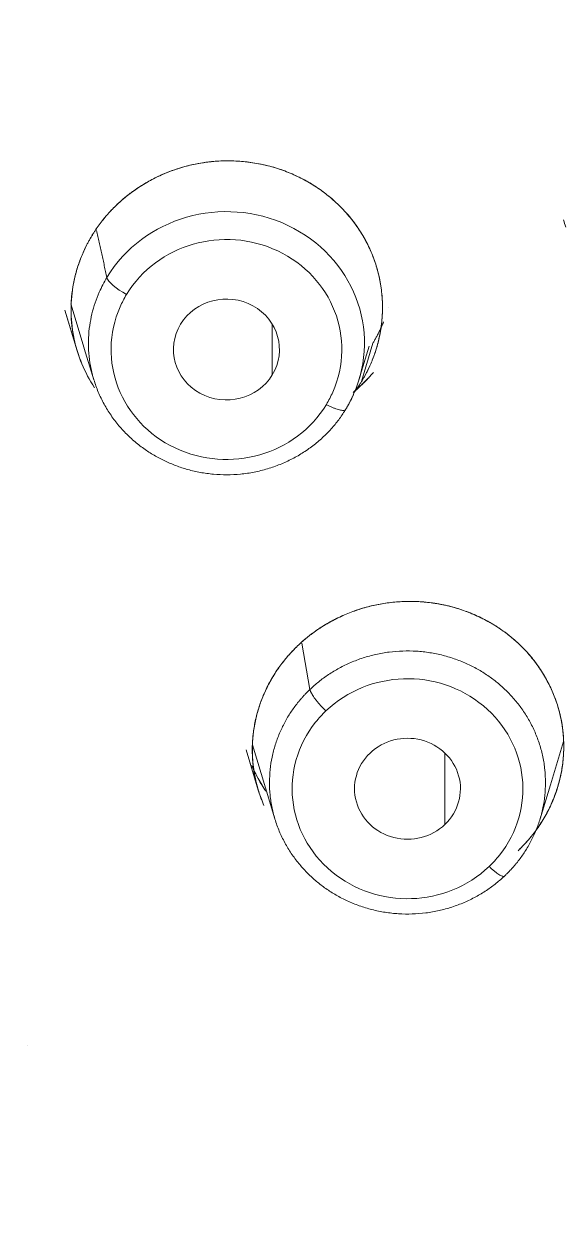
# Model space of a CAD drawing. Extents: x 6453 to 7582, y 0 to 827.
# Drawn here: x 6966.2 to 6973.33, y 476.35 to 492.23 of the extents above; entities that cross this region are included whole.
import ezdxf

# ---------------------------------------------------------------- set-up
doc = ezdxf.new("R2010")
doc.units = 0
doc.header["$LTSCALE"] = 30
doc.header["$MEASUREMENT"] = 0
doc.linetypes.add('HIDDEN2', pattern=[4.7625, 3.175, -1.5875])
doc.layers.add('1', color=7, linetype='CONTINUOUS')
doc.layers.add('2', color=1, linetype='HIDDEN2')

msp = doc.modelspace()

# ---------------------------------------------------------------- linework, layer by layer
at = {"layer": '1', "color": 7, "linetype": 'Continuous', "lineweight": 18}
for p, q in [((6966.816, 488.524), (6966.993, 487.938)), ((6971.017, 488.476), (6971.018, 488.478)), ((6966.736, 488.442), (6966.898, 487.909)), ((6966.736, 488.442), (6966.899, 487.904)), ((6970.659, 487.5), (6970.806, 488.004)), ((6970.659, 487.5), (6970.806, 488.004)), ((6970.806, 488.004), (6970.659, 487.5)), ((6970.806, 488.004), (6970.659, 487.5)), ((6966.993, 487.937), (6967.119, 487.522)), ((6970.624, 487.522), (6970.758, 487.965)), ((6969.131, 482.63), (6969.297, 482.083)), ((6969.131, 482.63), (6969.292, 482.097)), ((6969.215, 482.696), (6969.388, 482.126)), ((6973.155, 482.167), (6973.328, 482.737)), ((6969.388, 482.126), (6969.513, 481.714)), ((6973.018, 481.714), (6973.155, 482.167)), ((6966.238, 478.718), (6966.238, 478.718))]:
    msp.add_line(p, q, dxfattribs=at)
at = {"layer": '1', "color": 7, "linetype": 'Continuous', "lineweight": 13}
for p, q in [((6969.478, 488.256), (6969.478, 487.588)), ((6969.87, 484.041), (6969.976, 483.427)), ((6971.76, 482.586), (6971.76, 481.642))]:
    msp.add_line(p, q, dxfattribs=at)
at = {"layer": '1', "color": 7, "linetype": 'Continuous', "lineweight": 18}
for centre, major_axis, start_param, end_param in [((6959.952, 496.519), (-59.628, 0), 1.612136, 3.141593), ((6959.952, 496.519), (-59.628, 0), 1.612136, 3.132683), ((6968.872, 488.005), (-1.824, 0), 2.743005, 5.759587), ((6968.872, 487.922), (0.7, 0), 5.759587, 8.901179), ((6968.872, 487.922), (-0.7, 0), 5.759587, 8.901179), ((6971.265, 482.114), (-0.7, 0), 2.356194, 5.497787), ((6971.265, 482.114), (-0.7, 0), 5.497787, 8.63938)]:
    msp.add_ellipse(centre, major_axis=major_axis, ratio=0.953717, start_param=start_param, end_param=end_param, dxfattribs=at)
at = {"layer": '1', "color": 7, "linetype": 'Continuous', "lineweight": 13}
for centre, major_axis, ratio, start_param, end_param in [((6968.872, 487.922), (1.525, 0), 0.953717, 5.884598, 8.901179), ((6968.872, 488.005), (1.824, 0), 0.953717, 2.617994, 2.743005), ((6967.551, 488.74), (0.257, -0.155), 0.260419, 3.385222, 4.868751), ((6968.872, 487.922), (1.525, 0), 0.953717, 2.617994, 2.743005), ((6968.872, 487.922), (1.525, 0), 0.953717, 2.743005, 5.759587), ((6968.872, 487.922), (1.525, 0), 0.953717, 5.759587, 5.884598), ((6971.265, 482.114), (-1.525, 0), 0.953717, 2.49232, 5.497787), ((6971.265, 482.114), (-1.525, 0), 0.953717, 5.497787, 5.633913), ((6971.265, 482.114), (-1.525, 0), 0.953717, 5.633913, 8.63938), ((6971.265, 482.114), (-1.525, 0), 0.953717, 2.356194, 2.49232)]:
    msp.add_ellipse(centre, major_axis=major_axis, ratio=ratio, start_param=start_param, end_param=end_param, dxfattribs=at)
at = {"layer": '1', "color": 7, "linetype": 'Continuous', "lineweight": 18}
for points, knots in [([(6962.419, 439.668), (6962.999, 439.691), (6964.676, 439.78), (6967.443, 440.04), (6970.703, 440.52), (6973.93, 441.172), (6977.115, 441.992), (6980.248, 442.979), (6983.318, 444.129), (6986.318, 445.439), (6989.237, 446.905), (6992.067, 448.523), (6994.799, 450.287), (6997.425, 452.192), (6999.937, 454.232), (7002.327, 456.402), (7004.588, 458.694), (7006.713, 461.101), (7008.695, 463.617), (7010.529, 466.233), (7012.208, 468.942), (7013.729, 471.735), (7015.085, 474.604), (7016.274, 477.54), (7017.291, 480.534), (7018.133, 483.576), (7018.799, 486.659), (7019.284, 489.772), (7019.59, 492.905), (7019.713, 496.05), (7019.655, 499.196), (7019.414, 502.335), (7018.993, 505.456), (7018.391, 508.55), (7017.612, 511.608), (7016.657, 514.62), (7015.53, 517.578), (7014.233, 520.471), (7012.77, 523.292), (7011.147, 526.031), (7009.368, 528.681), (7007.439, 531.234), (7005.364, 533.681), (7003.152, 536.015), (7000.807, 538.229), (6998.339, 540.316), (6995.753, 542.27), (6993.058, 544.085), (6990.263, 545.755), (6987.375, 547.276), (6984.403, 548.643), (6981.357, 549.85), (6978.245, 550.896), (6975.078, 551.776), (6971.865, 552.489), (6968.616, 553.031), (6965.34, 553.401), (6962.047, 553.598), (6958.749, 553.622), (6955.453, 553.471), (6952.172, 553.148), (6948.914, 552.652), (6945.69, 551.986), (6942.51, 551.151), (6939.382, 550.149), (6936.317, 548.985), (6933.324, 547.661), (6930.413, 546.181), (6927.591, 544.551), (6924.868, 542.774), (6922.252, 540.857), (6919.75, 538.805), (6917.371, 536.624), (6915.122, 534.322), (6913.01, 531.904), (6911.04, 529.379), (6909.22, 526.755), (6907.554, 524.038), (6906.048, 521.238), (6904.706, 518.363), (6903.532, 515.422), (6902.531, 512.423), (6901.704, 509.377), (6901.055, 506.291), (6900.585, 503.176), (6900.295, 500.041), (6900.188, 496.896), (6900.263, 493.75), (6900.519, 490.612), (6900.956, 487.493), (6901.573, 484.402), (6902.368, 481.348), (6903.339, 478.34), (6904.481, 475.388), (6905.793, 472.5), (6907.27, 469.686), (6908.907, 466.954), (6910.699, 464.313), (6912.642, 461.769), (6914.729, 459.332), (6916.953, 457.008), (6919.309, 454.805), (6921.788, 452.73), (6924.384, 450.788), (6927.088, 448.985), (6929.892, 447.328), (6932.788, 445.82), (6935.766, 444.468), (6938.818, 443.274), (6941.935, 442.243), (6945.107, 441.377), (6948.323, 440.68), (6951.575, 440.153), (6954.634, 439.822), (6956.606, 439.702), (6957.484, 439.668)], [0, 0, 0, 0, 0.004702, 0.013606, 0.022511, 0.031416, 0.040321, 0.049226, 0.058131, 0.067035, 0.07594, 0.084844, 0.093748, 0.102652, 0.111556, 0.120459, 0.129362, 0.138265, 0.147168, 0.15607, 0.164972, 0.173874, 0.182775, 0.191676, 0.200577, 0.209478, 0.218378, 0.227279, 0.236179, 0.245079, 0.253978, 0.262878, 0.271778, 0.280678, 0.289578, 0.298478, 0.307379, 0.316279, 0.32518, 0.334081, 0.342982, 0.351884, 0.360785, 0.369687, 0.37859, 0.387493, 0.396396, 0.405299, 0.414202, 0.423106, 0.43201, 0.440914, 0.449818, 0.458723, 0.467628, 0.476532, 0.485437, 0.494342, 0.503247, 0.512152, 0.521057, 0.529962, 0.538867, 0.547772, 0.556677, 0.565582, 0.574486, 0.583391, 0.592295, 0.601199, 0.610103, 0.619007, 0.62791, 0.636813, 0.645716, 0.654619, 0.663521, 0.672423, 0.681325, 0.690226, 0.699127, 0.708028, 0.716929, 0.725829, 0.734729, 0.743629, 0.752529, 0.761429, 0.770329, 0.779229, 0.788129, 0.797029, 0.805929, 0.814829, 0.82373, 0.832631, 0.841532, 0.850433, 0.859334, 0.868236, 0.877138, 0.886041, 0.894944, 0.903847, 0.91275, 0.921653, 0.930557, 0.939461, 0.948365, 0.95727, 0.966174, 0.975079, 0.983983, 0.992888, 1, 1, 1, 1]), ([(6995.778, 451.033), (6996.33, 451.416), (6997.748, 452.443), (6999.935, 454.234), (7002.327, 456.401), (7004.588, 458.694), (7006.713, 461.101), (7008.695, 463.617), (7010.529, 466.233), (7012.208, 468.942), (7013.729, 471.735), (7015.085, 474.604), (7016.274, 477.54), (7017.291, 480.534), (7018.133, 483.576), (7018.799, 486.659), (7019.284, 489.772), (7019.59, 492.905), (7019.713, 496.05), (7019.655, 499.196), (7019.414, 502.335), (7018.993, 505.456), (7018.391, 508.55), (7017.612, 511.608), (7016.657, 514.62), (7015.53, 517.578), (7014.233, 520.471), (7012.77, 523.292), (7011.147, 526.031), (7009.368, 528.681), (7007.439, 531.234), (7005.364, 533.681), (7003.152, 536.015), (7000.807, 538.229), (6998.339, 540.316), (6995.753, 542.27), (6993.058, 544.085), (6990.263, 545.755), (6987.375, 547.276), (6984.403, 548.643), (6981.357, 549.85), (6978.245, 550.896), (6975.078, 551.776), (6971.865, 552.489), (6968.616, 553.031), (6965.34, 553.401), (6962.047, 553.598), (6958.749, 553.622), (6955.453, 553.471), (6952.172, 553.148), (6948.914, 552.652), (6945.69, 551.986), (6942.51, 551.151), (6939.382, 550.149), (6936.317, 548.985), (6933.324, 547.661), (6930.413, 546.181), (6927.591, 544.551), (6924.868, 542.774), (6922.252, 540.857), (6919.75, 538.805), (6917.371, 536.624), (6915.122, 534.322), (6913.01, 531.904), (6911.04, 529.379), (6909.22, 526.755), (6907.554, 524.038), (6906.048, 521.238), (6904.706, 518.363), (6903.532, 515.422), (6902.531, 512.423), (6901.704, 509.377), (6901.055, 506.291), (6900.585, 503.176), (6900.295, 500.041), (6900.188, 496.896), (6900.263, 493.75), (6900.519, 490.612), (6900.956, 487.493), (6901.573, 484.402), (6902.368, 481.348), (6903.339, 478.34), (6904.481, 475.388), (6905.793, 472.5), (6907.27, 469.686), (6908.907, 466.954), (6910.699, 464.313), (6912.642, 461.769), (6914.729, 459.332), (6916.954, 457.009), (6919.307, 454.804), (6921.793, 452.736), (6923.685, 451.284), (6924.774, 450.56), (6924.962, 450.437)], [0, 0, 0, 0, 0.006833, 0.017845, 0.028856, 0.039868, 0.050878, 0.061889, 0.072899, 0.083908, 0.094918, 0.105926, 0.116935, 0.127943, 0.138951, 0.149959, 0.160966, 0.171973, 0.18298, 0.193987, 0.204994, 0.216001, 0.227008, 0.238016, 0.249023, 0.26003, 0.271038, 0.282046, 0.293055, 0.304063, 0.315072, 0.326082, 0.337091, 0.348102, 0.359112, 0.370123, 0.381134, 0.392146, 0.403157, 0.414169, 0.425182, 0.436194, 0.447207, 0.45822, 0.469233, 0.480246, 0.491259, 0.502272, 0.513286, 0.524299, 0.535313, 0.546326, 0.557339, 0.568352, 0.579365, 0.590378, 0.601391, 0.612403, 0.623416, 0.634428, 0.645439, 0.656451, 0.667462, 0.678472, 0.689483, 0.700493, 0.711502, 0.722512, 0.73352, 0.744529, 0.755537, 0.766545, 0.777553, 0.78856, 0.799567, 0.810574, 0.821581, 0.832588, 0.843595, 0.854602, 0.865609, 0.876617, 0.887624, 0.898632, 0.90964, 0.920649, 0.931657, 0.942666, 0.953676, 0.964686, 0.975696, 0.986706, 0.997717, 1, 1, 1, 1]), ([(6967.093, 489.426), (6967.097, 489.433), (6967.105, 489.445), (6967.117, 489.464), (6967.129, 489.483), (6967.141, 489.501), (6967.153, 489.519), (6967.166, 489.538), (6967.179, 489.556), (6967.192, 489.574), (6967.205, 489.591), (6967.219, 489.609), (6967.232, 489.627), (6967.246, 489.644), (6967.26, 489.661), (6967.275, 489.679), (6967.289, 489.696), (6967.319, 489.729), (6967.364, 489.779), (6967.428, 489.842), (6967.495, 489.902), (6967.587, 489.978), (6967.709, 490.067), (6967.866, 490.161), (6968.032, 490.242), (6968.207, 490.308), (6968.389, 490.36), (6968.578, 490.397), (6968.772, 490.417), (6968.97, 490.418), (6969.172, 490.401), (6969.373, 490.366), (6969.572, 490.311), (6969.764, 490.236), (6969.95, 490.142), (6970.124, 490.03), (6970.288, 489.9), (6970.42, 489.771), (6970.524, 489.649), (6970.606, 489.538), (6970.692, 489.403), (6970.775, 489.241), (6970.848, 489.052), (6970.899, 488.858), (6970.929, 488.66), (6970.938, 488.46), (6970.927, 488.293), (6970.908, 488.16), (6970.888, 488.061), (6970.863, 487.963), (6970.839, 487.886), (6970.818, 487.829), (6970.804, 487.791), (6970.788, 487.753), (6970.772, 487.716), (6970.755, 487.679), (6970.738, 487.643), (6970.719, 487.606), (6970.7, 487.57), (6970.68, 487.535), (6970.666, 487.511), (6970.659, 487.5)], [0, 0, 0, 0, 0.003549, 0.007093, 0.010634, 0.014173, 0.01771, 0.021246, 0.024782, 0.028318, 0.031856, 0.035397, 0.03894, 0.042488, 0.04604, 0.049598, 0.053162, 0.056734, 0.070929, 0.085072, 0.099212, 0.113397, 0.141771, 0.170264, 0.199007, 0.227982, 0.257309, 0.286871, 0.316998, 0.347663, 0.378923, 0.410799, 0.442625, 0.475082, 0.507361, 0.540353, 0.573256, 0.606596, 0.628454, 0.650529, 0.672922, 0.705746, 0.738671, 0.771192, 0.80384, 0.836409, 0.869101, 0.885482, 0.901827, 0.918162, 0.934512, 0.941079, 0.947639, 0.954191, 0.960739, 0.967283, 0.973824, 0.980365, 0.986907, 0.993452, 1, 1, 1, 1]), ([(6967.093, 489.426), (6967.097, 489.433), (6967.105, 489.445), (6967.117, 489.464), (6967.129, 489.483), (6967.141, 489.501), (6967.153, 489.519), (6967.166, 489.538), (6967.179, 489.556), (6967.192, 489.574), (6967.205, 489.591), (6967.219, 489.609), (6967.232, 489.627), (6967.246, 489.644), (6967.26, 489.661), (6967.275, 489.679), (6967.289, 489.696), (6967.319, 489.729), (6967.364, 489.779), (6967.428, 489.842), (6967.495, 489.902), (6967.587, 489.978), (6967.709, 490.067), (6967.866, 490.161), (6968.032, 490.242), (6968.207, 490.308), (6968.389, 490.36), (6968.578, 490.397), (6968.772, 490.417), (6968.97, 490.418), (6969.172, 490.401), (6969.373, 490.366), (6969.572, 490.311), (6969.764, 490.236), (6969.95, 490.142), (6970.124, 490.03), (6970.288, 489.9), (6970.42, 489.771), (6970.524, 489.649), (6970.606, 489.538), (6970.692, 489.403), (6970.775, 489.241), (6970.848, 489.052), (6970.899, 488.858), (6970.929, 488.66), (6970.938, 488.46), (6970.927, 488.293), (6970.908, 488.16), (6970.888, 488.061), (6970.863, 487.963), (6970.839, 487.886), (6970.818, 487.829), (6970.804, 487.791), (6970.788, 487.753), (6970.772, 487.716), (6970.755, 487.679), (6970.738, 487.643), (6970.719, 487.606), (6970.7, 487.57), (6970.68, 487.535), (6970.666, 487.511), (6970.659, 487.5)], [0, 0, 0, 0, 0.003549, 0.007093, 0.010634, 0.014173, 0.01771, 0.021246, 0.024782, 0.028318, 0.031856, 0.035397, 0.03894, 0.042488, 0.04604, 0.049598, 0.053162, 0.056734, 0.070929, 0.085072, 0.099212, 0.113397, 0.141771, 0.170264, 0.199007, 0.227982, 0.257309, 0.286871, 0.316998, 0.347663, 0.378923, 0.410799, 0.442625, 0.475082, 0.507361, 0.540353, 0.573256, 0.606596, 0.628454, 0.650529, 0.672922, 0.705746, 0.738671, 0.771192, 0.80384, 0.836409, 0.869101, 0.885482, 0.901827, 0.918162, 0.934512, 0.941079, 0.947639, 0.954191, 0.960739, 0.967283, 0.973824, 0.980365, 0.986907, 0.993452, 1, 1, 1, 1]), ([(6970.659, 487.5), (6970.662, 487.506), (6970.67, 487.518), (6970.68, 487.535), (6970.69, 487.553), (6970.7, 487.572), (6970.71, 487.59), (6970.72, 487.609), (6970.73, 487.627), (6970.739, 487.646), (6970.749, 487.665), (6970.758, 487.685), (6970.767, 487.704), (6970.775, 487.724), (6970.784, 487.743), (6970.792, 487.763), (6970.8, 487.783), (6970.808, 487.804), (6970.816, 487.824), (6970.824, 487.845), (6970.831, 487.865), (6970.838, 487.886), (6970.845, 487.907), (6970.852, 487.928), (6970.858, 487.95), (6970.864, 487.971), (6970.87, 487.993), (6970.876, 488.014), (6970.881, 488.036), (6970.887, 488.058), (6970.892, 488.081), (6970.896, 488.103), (6970.901, 488.125), (6970.905, 488.148), (6970.909, 488.171), (6970.913, 488.193), (6970.92, 488.243), (6970.929, 488.319), (6970.935, 488.422), (6970.935, 488.526), (6970.927, 488.667), (6970.903, 488.844), (6970.852, 489.038), (6970.785, 489.217), (6970.699, 489.393), (6970.583, 489.576), (6970.441, 489.751), (6970.295, 489.893), (6970.14, 490.018), (6970.003, 490.109), (6969.871, 490.182), (6969.735, 490.247), (6969.556, 490.316), (6969.333, 490.376), (6969.144, 490.404), (6968.99, 490.415), (6968.825, 490.419), (6968.597, 490.402), (6968.323, 490.347), (6968.102, 490.271), (6967.935, 490.195), (6967.826, 490.137), (6967.73, 490.078), (6967.653, 490.026), (6967.585, 489.976), (6967.527, 489.929), (6967.471, 489.881), (6967.425, 489.838), (6967.388, 489.801), (6967.358, 489.771), (6967.329, 489.74), (6967.3, 489.708), (6967.272, 489.676), (6967.245, 489.643), (6967.218, 489.608), (6967.192, 489.574), (6967.166, 489.538), (6967.141, 489.502), (6967.117, 489.464), (6967.101, 489.439), (6967.094, 489.426)], [0, 0, 0, 0, 0.003303, 0.006621, 0.009952, 0.013297, 0.016655, 0.020027, 0.023413, 0.026813, 0.030227, 0.033654, 0.037095, 0.04055, 0.044018, 0.047501, 0.050997, 0.054506, 0.05803, 0.061567, 0.065118, 0.068683, 0.072261, 0.075854, 0.07946, 0.083079, 0.086713, 0.09036, 0.094021, 0.097696, 0.101384, 0.105086, 0.108802, 0.112532, 0.116275, 0.120032, 0.123803, 0.140562, 0.157428, 0.174403, 0.191485, 0.226495, 0.261354, 0.289012, 0.319782, 0.356372, 0.393414, 0.428008, 0.453753, 0.487973, 0.505912, 0.524946, 0.558825, 0.595565, 0.632499, 0.647521, 0.667415, 0.708862, 0.753168, 0.796795, 0.817703, 0.838393, 0.854587, 0.870573, 0.882445, 0.89419, 0.905811, 0.917305, 0.923943, 0.930627, 0.937358, 0.944134, 0.950956, 0.957824, 0.964738, 0.971699, 0.978705, 0.985757, 0.992856, 1, 1, 1, 1]), ([(6970.659, 487.5), (6970.662, 487.506), (6970.67, 487.518), (6970.68, 487.535), (6970.69, 487.553), (6970.7, 487.572), (6970.71, 487.59), (6970.72, 487.609), (6970.73, 487.627), (6970.739, 487.646), (6970.749, 487.665), (6970.758, 487.685), (6970.767, 487.704), (6970.775, 487.724), (6970.784, 487.743), (6970.792, 487.763), (6970.8, 487.783), (6970.808, 487.804), (6970.816, 487.824), (6970.824, 487.845), (6970.831, 487.865), (6970.838, 487.886), (6970.845, 487.907), (6970.852, 487.928), (6970.858, 487.95), (6970.864, 487.971), (6970.87, 487.993), (6970.876, 488.014), (6970.881, 488.036), (6970.887, 488.058), (6970.892, 488.081), (6970.896, 488.103), (6970.901, 488.125), (6970.905, 488.148), (6970.909, 488.171), (6970.913, 488.193), (6970.92, 488.243), (6970.929, 488.319), (6970.935, 488.422), (6970.935, 488.526), (6970.927, 488.667), (6970.903, 488.844), (6970.852, 489.038), (6970.785, 489.217), (6970.699, 489.393), (6970.583, 489.576), (6970.441, 489.751), (6970.295, 489.893), (6970.14, 490.018), (6970.003, 490.109), (6969.871, 490.182), (6969.735, 490.247), (6969.556, 490.316), (6969.333, 490.376), (6969.144, 490.404), (6968.99, 490.415), (6968.825, 490.419), (6968.597, 490.402), (6968.323, 490.347), (6968.102, 490.271), (6967.935, 490.195), (6967.826, 490.137), (6967.73, 490.078), (6967.653, 490.026), (6967.585, 489.976), (6967.527, 489.929), (6967.471, 489.881), (6967.425, 489.838), (6967.388, 489.801), (6967.358, 489.771), (6967.329, 489.74), (6967.3, 489.708), (6967.272, 489.676), (6967.245, 489.643), (6967.218, 489.608), (6967.192, 489.574), (6967.166, 489.538), (6967.141, 489.502), (6967.117, 489.464), (6967.101, 489.439), (6967.094, 489.426)], [0, 0, 0, 0, 0.003303, 0.006621, 0.009952, 0.013297, 0.016655, 0.020027, 0.023413, 0.026813, 0.030227, 0.033654, 0.037095, 0.04055, 0.044018, 0.047501, 0.050997, 0.054506, 0.05803, 0.061567, 0.065118, 0.068683, 0.072261, 0.075854, 0.07946, 0.083079, 0.086713, 0.09036, 0.094021, 0.097696, 0.101384, 0.105086, 0.108802, 0.112532, 0.116275, 0.120032, 0.123803, 0.140562, 0.157428, 0.174403, 0.191485, 0.226495, 0.261354, 0.289012, 0.319782, 0.356372, 0.393414, 0.428008, 0.453753, 0.487973, 0.505912, 0.524946, 0.558825, 0.595565, 0.632499, 0.647521, 0.667415, 0.708862, 0.753168, 0.796795, 0.817703, 0.838393, 0.854587, 0.870573, 0.882445, 0.89419, 0.905811, 0.917305, 0.923943, 0.930627, 0.937358, 0.944134, 0.950956, 0.957824, 0.964738, 0.971699, 0.978705, 0.985757, 0.992856, 1, 1, 1, 1]), ([(6967.094, 489.426), (6967.09, 489.42), (6967.082, 489.407), (6967.071, 489.388), (6967.06, 489.368), (6967.049, 489.349), (6967.038, 489.329), (6967.028, 489.31), (6967.018, 489.29), (6967.008, 489.27), (6966.999, 489.25), (6966.99, 489.23), (6966.981, 489.21), (6966.972, 489.19), (6966.963, 489.17), (6966.955, 489.15), (6966.947, 489.13), (6966.939, 489.11), (6966.924, 489.068), (6966.902, 489.005), (6966.878, 488.919), (6966.858, 488.834), (6966.837, 488.722), (6966.82, 488.581), (6966.815, 488.409), (6966.827, 488.234), (6966.865, 488.006), (6966.952, 487.725), (6967.063, 487.517), (6967.129, 487.416)], [0, 0, 0, 0, 0.010482, 0.02094, 0.031374, 0.041783, 0.052168, 0.062529, 0.072865, 0.083177, 0.093465, 0.103729, 0.113968, 0.124183, 0.134374, 0.14454, 0.154683, 0.164801, 0.174894, 0.217681, 0.259624, 0.300723, 0.340979, 0.420605, 0.50192, 0.584924, 0.669621, 0.830922, 1, 1, 1, 1]), ([(6966.968, 487.716), (6966.966, 487.721), (6966.919, 487.832), (6966.865, 488.003), (6966.828, 488.23), (6966.816, 488.403), (6966.819, 488.577), (6966.837, 488.722), (6966.858, 488.837), (6966.879, 488.924), (6966.904, 489.01), (6966.928, 489.079), (6966.948, 489.133), (6966.964, 489.171), (6966.98, 489.209), (6966.997, 489.246), (6967.014, 489.283), (6967.033, 489.319), (6967.052, 489.355), (6967.072, 489.391), (6967.086, 489.415), (6967.093, 489.426)], [0, 0, 0, 0, 0.009088, 0.202776, 0.300639, 0.397727, 0.496196, 0.594046, 0.644209, 0.694214, 0.74423, 0.794427, 0.81742, 0.840334, 0.863186, 0.885994, 0.908776, 0.93155, 0.954333, 0.977144, 1, 1, 1, 1]), ([(6966.968, 487.716), (6966.966, 487.721), (6966.919, 487.832), (6966.865, 488.003), (6966.828, 488.23), (6966.816, 488.403), (6966.819, 488.577), (6966.837, 488.722), (6966.858, 488.837), (6966.879, 488.924), (6966.904, 489.01), (6966.928, 489.079), (6966.948, 489.133), (6966.964, 489.171), (6966.98, 489.209), (6966.997, 489.246), (6967.014, 489.283), (6967.033, 489.319), (6967.052, 489.355), (6967.072, 489.391), (6967.086, 489.415), (6967.093, 489.426)], [0, 0, 0, 0, 0.009088, 0.202776, 0.300639, 0.397727, 0.496196, 0.594046, 0.644209, 0.694214, 0.74423, 0.794427, 0.81742, 0.840334, 0.863186, 0.885994, 0.908776, 0.93155, 0.954333, 0.977144, 1, 1, 1, 1]), ([(6967.094, 489.426), (6967.09, 489.42), (6967.082, 489.407), (6967.071, 489.388), (6967.06, 489.368), (6967.049, 489.349), (6967.038, 489.329), (6967.028, 489.31), (6967.018, 489.29), (6967.008, 489.27), (6966.999, 489.25), (6966.99, 489.23), (6966.981, 489.21), (6966.972, 489.19), (6966.963, 489.17), (6966.955, 489.15), (6966.947, 489.13), (6966.939, 489.11), (6966.924, 489.068), (6966.902, 489.005), (6966.878, 488.919), (6966.858, 488.834), (6966.838, 488.729), (6966.822, 488.601), (6966.815, 488.435), (6966.824, 488.254), (6966.863, 488.012), (6966.952, 487.725), (6967.063, 487.517), (6967.129, 487.416)], [0, 0, 0, 0, 0.010482, 0.02094, 0.031374, 0.041783, 0.052168, 0.062529, 0.072865, 0.083178, 0.093465, 0.103729, 0.113968, 0.124183, 0.134374, 0.144541, 0.154683, 0.164801, 0.174895, 0.217681, 0.259624, 0.300723, 0.340979, 0.411351, 0.483487, 0.575795, 0.669617, 0.830918, 1, 1, 1, 1]), ([(6970.806, 488.004), (6970.81, 488.01), (6970.818, 488.023), (6970.83, 488.043), (6970.841, 488.063), (6970.853, 488.084), (6970.864, 488.106), (6970.876, 488.127), (6970.887, 488.15), (6970.898, 488.172), (6970.909, 488.196), (6970.92, 488.22), (6970.931, 488.244), (6970.941, 488.267), (6970.947, 488.281), (6970.95, 488.287)], [0, 0, 0, 0, 0.070618, 0.142588, 0.215909, 0.290581, 0.366603, 0.443974, 0.522692, 0.602756, 0.684165, 0.766917, 0.85101, 0.936443, 1, 1, 1, 1]), ([(6970.806, 488.004), (6970.81, 488.01), (6970.818, 488.023), (6970.83, 488.043), (6970.841, 488.063), (6970.853, 488.084), (6970.864, 488.106), (6970.876, 488.127), (6970.887, 488.15), (6970.898, 488.172), (6970.909, 488.196), (6970.92, 488.22), (6970.931, 488.244), (6970.941, 488.267), (6970.947, 488.281), (6970.95, 488.287)], [0, 0, 0, 0, 0.070618, 0.142588, 0.215909, 0.290581, 0.366603, 0.443974, 0.522692, 0.602756, 0.684165, 0.766917, 0.85101, 0.936443, 1, 1, 1, 1]), ([(6970.815, 487.619), (6970.804, 487.607), (6970.778, 487.578), (6970.735, 487.531), (6970.675, 487.47), (6970.613, 487.41), (6970.566, 487.37), (6970.548, 487.354)], [0, 0, 0, 0, 0.129632, 0.314437, 0.51063, 0.807177, 1, 1, 1, 1]), ([(6970.76, 487.558), (6970.752, 487.549), (6970.727, 487.522), (6970.675, 487.47), (6970.613, 487.41), (6970.566, 487.37), (6970.548, 487.354)], [0, 0, 0, 0, 0.12022, 0.371995, 0.752554, 1, 1, 1, 1]), ([(6970.596, 487.396), (6970.612, 487.411), (6970.66, 487.455), (6970.709, 487.504), (6970.741, 487.538), (6970.744, 487.541)], [0, 0, 0, 0, 0.313992, 0.942508, 1, 1, 1, 1]), ([(6970.596, 487.396), (6970.612, 487.411), (6970.66, 487.455), (6970.709, 487.504), (6970.741, 487.538), (6970.744, 487.541)], [0, 0, 0, 0, 0.313992, 0.942508, 1, 1, 1, 1]), ([(6970.659, 487.5), (6970.655, 487.493), (6970.647, 487.481), (6970.636, 487.462), (6970.624, 487.443), (6970.611, 487.425), (6970.599, 487.406), (6970.586, 487.388), (6970.573, 487.37), (6970.563, 487.356), (6970.558, 487.349), (6970.557, 487.348)], [0, 0, 0, 0, 0.12176, 0.243471, 0.365142, 0.48678, 0.608395, 0.729994, 0.851586, 0.973179, 1, 1, 1, 1]), ([(6970.659, 487.5), (6970.655, 487.493), (6970.647, 487.481), (6970.636, 487.462), (6970.624, 487.443), (6970.611, 487.425), (6970.599, 487.406), (6970.586, 487.388), (6970.573, 487.37), (6970.563, 487.356), (6970.558, 487.349), (6970.557, 487.348)], [0, 0, 0, 0, 0.12176, 0.243471, 0.365142, 0.48678, 0.608395, 0.729994, 0.851586, 0.973179, 1, 1, 1, 1]), ([(6970.596, 487.403), (6970.602, 487.411), (6970.615, 487.431), (6970.636, 487.463), (6970.651, 487.488), (6970.659, 487.5)], [0, 0, 0, 0, 0.249084, 0.62625, 1, 1, 1, 1]), ([(6970.596, 487.403), (6970.602, 487.411), (6970.615, 487.431), (6970.636, 487.463), (6970.651, 487.488), (6970.659, 487.5)], [0, 0, 0, 0, 0.249084, 0.62625, 1, 1, 1, 1]), ([(6972.728, 481.295), (6972.733, 481.301), (6972.743, 481.311), (6972.759, 481.326), (6972.775, 481.342), (6972.79, 481.358), (6972.806, 481.374), (6972.821, 481.39), (6972.836, 481.407), (6972.85, 481.423), (6972.865, 481.44), (6972.88, 481.457), (6972.894, 481.474), (6972.908, 481.492), (6972.922, 481.509), (6972.936, 481.527), (6972.949, 481.545), (6972.962, 481.563), (6972.976, 481.581), (6973.004, 481.621), (6973.045, 481.684), (6973.097, 481.772), (6973.143, 481.862), (6973.197, 481.98), (6973.252, 482.132), (6973.3, 482.32), (6973.328, 482.519), (6973.333, 482.71), (6973.32, 482.894), (6973.289, 483.078), (6973.233, 483.274), (6973.15, 483.476), (6973.042, 483.668), (6972.919, 483.838), (6972.81, 483.959), (6972.724, 484.043), (6972.641, 484.116), (6972.513, 484.216), (6972.339, 484.326), (6972.146, 484.42), (6971.954, 484.492), (6971.758, 484.545), (6971.56, 484.578), (6971.371, 484.592), (6971.185, 484.591), (6970.998, 484.573), (6970.809, 484.539), (6970.628, 484.489), (6970.482, 484.435), (6970.367, 484.384), (6970.28, 484.341), (6970.195, 484.293), (6970.128, 484.252), (6970.077, 484.218), (6970.042, 484.193), (6970.008, 484.168), (6969.975, 484.143), (6969.942, 484.117), (6969.909, 484.09), (6969.878, 484.063), (6969.847, 484.035), (6969.827, 484.016), (6969.816, 484.007)], [0, 0, 0, 0, 0.003497, 0.007, 0.010509, 0.014024, 0.017545, 0.021072, 0.024606, 0.028145, 0.031691, 0.035243, 0.038801, 0.042365, 0.045935, 0.049511, 0.053093, 0.056681, 0.060276, 0.063876, 0.080213, 0.096552, 0.112893, 0.129236, 0.159715, 0.19129, 0.22436, 0.257976, 0.285242, 0.315156, 0.349882, 0.38519, 0.422325, 0.456845, 0.487201, 0.501081, 0.514335, 0.540541, 0.578637, 0.611462, 0.642027, 0.674593, 0.706518, 0.735428, 0.762578, 0.792582, 0.822412, 0.85136, 0.879767, 0.894903, 0.910054, 0.925219, 0.940399, 0.947092, 0.953767, 0.960424, 0.967064, 0.973686, 0.980291, 0.986878, 0.993448, 1, 1, 1, 1]), ([(6969.816, 484.007), (6969.822, 484.012), (6969.833, 484.022), (6969.85, 484.038), (6969.866, 484.053), (6969.883, 484.068), (6969.9, 484.082), (6969.918, 484.097), (6969.935, 484.111), (6969.953, 484.126), (6969.971, 484.14), (6969.989, 484.154), (6970.007, 484.167), (6970.025, 484.181), (6970.044, 484.194), (6970.063, 484.207), (6970.082, 484.22), (6970.101, 484.233), (6970.14, 484.259), (6970.201, 484.296), (6970.284, 484.343), (6970.369, 484.385), (6970.484, 484.436), (6970.631, 484.491), (6970.814, 484.54), (6971.001, 484.573), (6971.192, 484.591), (6971.385, 484.592), (6971.578, 484.576), (6971.77, 484.542), (6971.96, 484.49), (6972.148, 484.419), (6972.309, 484.34), (6972.444, 484.26), (6972.556, 484.183), (6972.679, 484.086), (6972.81, 483.962), (6972.94, 483.811), (6973.054, 483.647), (6973.15, 483.474), (6973.226, 483.293), (6973.282, 483.107), (6973.318, 482.916), (6973.333, 482.722), (6973.328, 482.527), (6973.302, 482.332), (6973.255, 482.14), (6973.199, 481.984), (6973.144, 481.863), (6973.098, 481.773), (6973.047, 481.687), (6973.003, 481.619), (6972.968, 481.57), (6972.944, 481.537), (6972.919, 481.505), (6972.893, 481.474), (6972.867, 481.443), (6972.841, 481.412), (6972.813, 481.382), (6972.785, 481.353), (6972.757, 481.324), (6972.737, 481.305), (6972.728, 481.295)], [0, 0, 0, 0, 0.003579, 0.007155, 0.010729, 0.014302, 0.017874, 0.021447, 0.02502, 0.028595, 0.032171, 0.035751, 0.039334, 0.042921, 0.046513, 0.050111, 0.053715, 0.057325, 0.060943, 0.075838, 0.090655, 0.105437, 0.120231, 0.149304, 0.178573, 0.207907, 0.237417, 0.267373, 0.297254, 0.327356, 0.357977, 0.389484, 0.421357, 0.442615, 0.464021, 0.485677, 0.517779, 0.550285, 0.582378, 0.614811, 0.646574, 0.678501, 0.710118, 0.742029, 0.774258, 0.806282, 0.838366, 0.870768, 0.886983, 0.903153, 0.919308, 0.935478, 0.941941, 0.948396, 0.954847, 0.961293, 0.967738, 0.974183, 0.98063, 0.987081, 0.993537, 1, 1, 1, 1]), ([(6972.728, 481.295), (6972.733, 481.301), (6972.743, 481.311), (6972.759, 481.326), (6972.775, 481.342), (6972.79, 481.358), (6972.806, 481.374), (6972.821, 481.39), (6972.836, 481.407), (6972.85, 481.423), (6972.865, 481.44), (6972.88, 481.457), (6972.894, 481.474), (6972.908, 481.492), (6972.922, 481.509), (6972.936, 481.527), (6972.949, 481.545), (6972.962, 481.563), (6972.976, 481.581), (6973.004, 481.621), (6973.045, 481.684), (6973.097, 481.772), (6973.143, 481.862), (6973.197, 481.98), (6973.252, 482.132), (6973.3, 482.32), (6973.328, 482.519), (6973.333, 482.71), (6973.32, 482.894), (6973.289, 483.078), (6973.233, 483.274), (6973.15, 483.476), (6973.042, 483.668), (6972.919, 483.838), (6972.81, 483.959), (6972.724, 484.043), (6972.641, 484.116), (6972.513, 484.216), (6972.339, 484.326), (6972.146, 484.42), (6971.904, 484.511), (6971.611, 484.578), (6971.351, 484.594), (6971.151, 484.588), (6970.998, 484.573), (6970.809, 484.539), (6970.628, 484.489), (6970.482, 484.435), (6970.367, 484.384), (6970.28, 484.341), (6970.195, 484.293), (6970.128, 484.252), (6970.077, 484.218), (6970.042, 484.193), (6970.008, 484.168), (6969.975, 484.143), (6969.942, 484.117), (6969.909, 484.09), (6969.878, 484.063), (6969.847, 484.035), (6969.827, 484.016), (6969.816, 484.007)], [0, 0, 0, 0, 0.003497, 0.007, 0.01051, 0.014025, 0.017547, 0.021074, 0.024608, 0.028148, 0.031694, 0.035246, 0.038804, 0.042368, 0.045939, 0.049515, 0.053098, 0.056686, 0.060281, 0.063882, 0.080221, 0.096561, 0.112904, 0.129248, 0.15973, 0.191308, 0.22438, 0.257999, 0.285267, 0.315184, 0.349913, 0.385224, 0.422363, 0.456886, 0.487245, 0.501126, 0.514382, 0.54059, 0.578689, 0.611517, 0.642085, 0.699872, 0.75109, 0.762557, 0.792563, 0.822396, 0.851347, 0.879756, 0.894894, 0.910046, 0.925212, 0.940394, 0.947087, 0.953763, 0.960421, 0.967061, 0.973684, 0.980289, 0.986877, 0.993447, 1, 1, 1, 1]), ([(6969.816, 484.007), (6969.822, 484.012), (6969.833, 484.022), (6969.85, 484.038), (6969.866, 484.053), (6969.883, 484.068), (6969.9, 484.082), (6969.918, 484.097), (6969.935, 484.111), (6969.953, 484.126), (6969.971, 484.14), (6969.989, 484.154), (6970.007, 484.167), (6970.025, 484.181), (6970.044, 484.194), (6970.063, 484.207), (6970.082, 484.22), (6970.101, 484.233), (6970.14, 484.259), (6970.201, 484.296), (6970.284, 484.343), (6970.369, 484.385), (6970.484, 484.436), (6970.631, 484.491), (6970.814, 484.54), (6971.001, 484.573), (6971.192, 484.591), (6971.385, 484.592), (6971.578, 484.576), (6971.77, 484.542), (6971.96, 484.49), (6972.148, 484.419), (6972.309, 484.34), (6972.444, 484.26), (6972.556, 484.183), (6972.679, 484.086), (6972.81, 483.962), (6972.94, 483.811), (6973.054, 483.647), (6973.15, 483.474), (6973.226, 483.293), (6973.282, 483.107), (6973.318, 482.916), (6973.333, 482.722), (6973.328, 482.527), (6973.302, 482.332), (6973.255, 482.14), (6973.2, 481.989), (6973.161, 481.902), (6973.149, 481.876)], [0, 0, 0, 0, 0.004045, 0.008087, 0.012128, 0.016166, 0.020204, 0.024242, 0.028281, 0.032322, 0.036365, 0.040412, 0.044462, 0.048517, 0.052577, 0.056644, 0.060717, 0.064798, 0.068888, 0.085725, 0.102473, 0.119183, 0.135904, 0.168768, 0.201853, 0.235011, 0.268367, 0.302228, 0.336005, 0.370031, 0.404644, 0.440258, 0.476286, 0.500315, 0.524512, 0.548991, 0.585278, 0.622022, 0.658298, 0.694959, 0.730863, 0.766952, 0.802691, 0.838762, 0.875192, 0.911391, 0.947658, 0.984283, 1, 1, 1, 1]), ([(6969.329, 481.99), (6969.329, 481.99), (6969.307, 482.047), (6969.27, 482.163), (6969.233, 482.341), (6969.214, 482.519), (6969.212, 482.698), (6969.228, 482.876), (6969.26, 483.051), (6969.309, 483.223), (6969.364, 483.363), (6969.417, 483.473), (6969.461, 483.554), (6969.509, 483.634), (6969.552, 483.698), (6969.587, 483.746), (6969.613, 483.781), (6969.64, 483.815), (6969.668, 483.849), (6969.696, 483.882), (6969.725, 483.914), (6969.755, 483.945), (6969.785, 483.976), (6969.806, 483.997), (6969.816, 484.007)], [0, 0, 0, 0, 0.000009, 0.084184, 0.167395, 0.249845, 0.331862, 0.413586, 0.495031, 0.576874, 0.658096, 0.699889, 0.741666, 0.783555, 0.825686, 0.845215, 0.864672, 0.884072, 0.903427, 0.92275, 0.942056, 0.961357, 0.980667, 1, 1, 1, 1]), ([(6969.816, 484.007), (6969.811, 484.002), (6969.8, 483.991), (6969.785, 483.976), (6969.769, 483.96), (6969.753, 483.944), (6969.738, 483.928), (6969.723, 483.911), (6969.708, 483.895), (6969.693, 483.878), (6969.678, 483.861), (6969.664, 483.844), (6969.65, 483.827), (6969.636, 483.81), (6969.622, 483.792), (6969.608, 483.774), (6969.594, 483.756), (6969.581, 483.738), (6969.553, 483.7), (6969.513, 483.641), (6969.464, 483.559), (6969.418, 483.475), (6969.366, 483.365), (6969.311, 483.227), (6969.261, 483.057), (6969.228, 482.879), (6969.215, 482.737), (6969.211, 482.546), (6969.232, 482.306), (6969.29, 482.095), (6969.327, 481.993)], [0, 0, 0, 0, 0.009866, 0.019747, 0.029642, 0.039553, 0.049478, 0.059417, 0.069371, 0.07934, 0.089324, 0.099322, 0.109336, 0.119363, 0.129406, 0.139464, 0.149536, 0.159623, 0.169725, 0.212966, 0.256175, 0.299351, 0.342495, 0.42158, 0.502281, 0.585484, 0.669285, 0.698824, 0.850222, 1, 1, 1, 1]), ([(6969.816, 484.007), (6969.811, 484.002), (6969.8, 483.991), (6969.785, 483.976), (6969.769, 483.96), (6969.753, 483.944), (6969.738, 483.928), (6969.723, 483.911), (6969.708, 483.895), (6969.693, 483.878), (6969.678, 483.861), (6969.664, 483.844), (6969.65, 483.827), (6969.636, 483.81), (6969.622, 483.792), (6969.608, 483.774), (6969.594, 483.756), (6969.581, 483.738), (6969.553, 483.7), (6969.513, 483.641), (6969.464, 483.559), (6969.418, 483.475), (6969.366, 483.365), (6969.311, 483.227), (6969.261, 483.057), (6969.228, 482.879), (6969.213, 482.704), (6969.214, 482.531), (6969.231, 482.356), (6969.26, 482.21), (6969.285, 482.123), (6969.292, 482.097)], [0, 0, 0, 0, 0.01039, 0.020795, 0.031216, 0.041652, 0.052103, 0.062571, 0.073053, 0.083551, 0.094065, 0.104594, 0.115138, 0.125698, 0.136274, 0.146865, 0.157472, 0.168094, 0.178732, 0.224269, 0.269771, 0.315238, 0.360672, 0.443954, 0.528938, 0.616557, 0.704805, 0.784371, 0.868582, 0.960875, 1, 1, 1, 1]), ([(6969.368, 481.892), (6969.354, 481.924), (6969.318, 482.014), (6969.27, 482.163), (6969.233, 482.341), (6969.214, 482.519), (6969.212, 482.698), (6969.228, 482.876), (6969.26, 483.051), (6969.309, 483.223), (6969.364, 483.363), (6969.417, 483.473), (6969.461, 483.554), (6969.509, 483.634), (6969.552, 483.698), (6969.587, 483.746), (6969.613, 483.781), (6969.64, 483.815), (6969.668, 483.849), (6969.696, 483.882), (6969.725, 483.914), (6969.755, 483.945), (6969.785, 483.976), (6969.806, 483.997), (6969.816, 484.007)], [0, 0, 0, 0, 0.04633, 0.126605, 0.205962, 0.284592, 0.36281, 0.440749, 0.518421, 0.596473, 0.673933, 0.71379, 0.753632, 0.793581, 0.83376, 0.852385, 0.870941, 0.889442, 0.9079, 0.926328, 0.94474, 0.963147, 0.981563, 1, 1, 1, 1]), ([(6969.207, 482.421), (6969.247, 482.33), (6969.292, 482.242), (6969.343, 482.16), (6969.343, 482.16), (6969.343, 482.16)], [0, 0, 0, 0, 0.999485, 0.999485, 1, 1, 1, 1]), ([(6969.207, 482.421), (6969.247, 482.33), (6969.292, 482.242), (6969.343, 482.16), (6969.343, 482.16), (6969.343, 482.16)], [0, 0, 0, 0, 0.999485, 0.999485, 1, 1, 1, 1]), ([(6969.395, 482.08), (6969.358, 482.135), (6969.299, 482.23), (6969.249, 482.329), (6969.23, 482.37)], [0, 0, 0, 0, 0.595911, 1, 1, 1, 1]), ([(6969.342, 482.162), (6969.324, 482.191), (6969.285, 482.259), (6969.249, 482.329), (6969.23, 482.37)], [0, 0, 0, 0, 0.428256, 1, 1, 1, 1]), ([(6972.969, 481.572), (6972.969, 481.571), (6972.96, 481.56), (6972.944, 481.537), (6972.919, 481.505), (6972.893, 481.474), (6972.867, 481.443), (6972.841, 481.412), (6972.813, 481.382), (6972.785, 481.353), (6972.757, 481.324), (6972.737, 481.305), (6972.728, 481.295)], [0, 0, 0, 0, 0.008066, 0.118361, 0.228563, 0.338704, 0.448814, 0.558925, 0.669069, 0.779275, 0.889575, 1, 1, 1, 1])]:
    msp.add_open_spline(points, degree=3, knots=knots, dxfattribs=at)
for points, weights in [([(6962.416, 439.699), (7019.58, 441.954), (7019.58, 496.519)], [0.983511683882, 0.715597051788, 1]), ([(6962.416, 439.699), (7019.072, 441.934), (7019.578, 496.013)], [0.983511683882, 0.717332143437, 0.996339416072]), ([(6970.553, 487.329), (6970.508, 487.229), (6970.451, 487.135)], [1, 0.998047163332, 1]), ([(6972.718, 481.145), (6972.643, 481.05), (6972.555, 480.967)], [1, 0.99768461332, 1])]:
    msp.add_rational_spline(points, weights, degree=2, dxfattribs=at)
msp.add_open_spline([(6973.356, 489.54), (6973.346, 489.572), (6973.337, 489.604), (6973.329, 489.636)], degree=3, dxfattribs=at)
at = {"layer": '1', "color": 7, "linetype": 'Continuous', "lineweight": 13}
msp.add_open_spline([(6967.292, 488.874), (6967.155, 489.496)], degree=1, dxfattribs=at)
at = {"layer": '1', "color": 7, "linetype": 'Continuous', "lineweight": 18}
for points, weights in [([(6967.191, 488.68), (6966.526, 487.174), (6968.06, 486.447), (6969.595, 485.72), (6970.451, 487.135)], [1, 0.728856936663, 1, 0.728856936663, 1]), ([(6969.976, 483.427), (6971.18, 484.576), (6972.464, 483.507), (6973.748, 482.439), (6972.718, 481.145)], [1, 0.730756595522, 1, 0.730756595522, 1]), ([(6972.555, 480.967), (6971.35, 479.817), (6970.066, 480.886), (6968.782, 481.954), (6969.812, 483.248)], [1, 0.730756588774, 1, 0.730756588774, 1])]:
    msp.add_rational_spline(points, weights, degree=2, knots=[0, 0, 0, 0.5, 0.5, 1, 1, 1], dxfattribs=at)
at = {"layer": '1', "color": 7, "linetype": 'Continuous', "lineweight": 13}
for points, weights in [([(6970.192, 487.195), (6970.43, 487.064), (6970.451, 487.135)], [1, 0.737277336809, 1]), ([(6969.812, 483.248), (6969.888, 483.343), (6969.976, 483.427)], [1, 0.997684611977, 1]), ([(6970.187, 483.143), (6969.992, 483.328), (6969.976, 483.427)], [1, 0.737277336812, 1]), ([(6972.555, 480.967), (6972.538, 480.9), (6972.344, 481.086)], [1, 0.73727733682, 1])]:
    msp.add_rational_spline(points, weights, degree=2, dxfattribs=at)
at = {"layer": '2', "color": 7, "linetype": 'Continuous', "lineweight": 18}
msp.add_ellipse((6959.952, 496.914), major_axis=(-59.996, 0), ratio=0.953717, start_param=2.930106, end_param=4.712389, dxfattribs=at)

doc.saveas('drawing.dxf')
